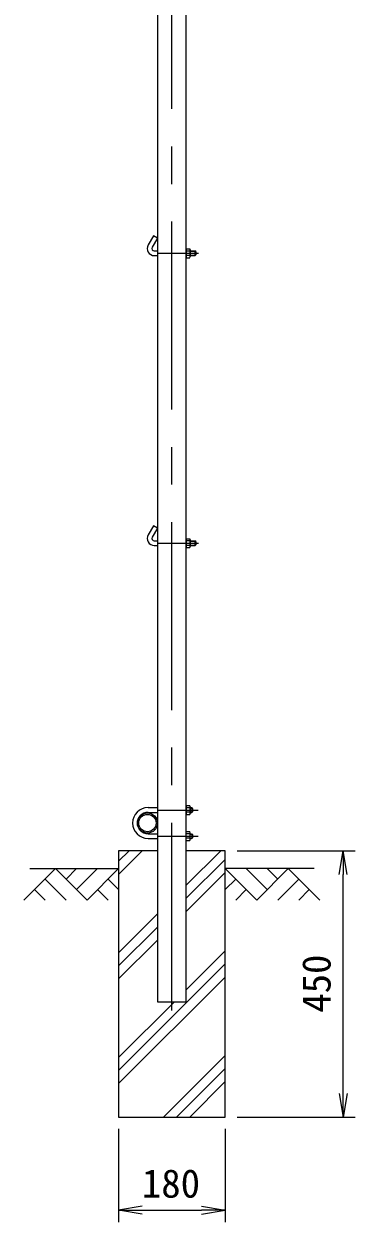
# Model space of a CAD drawing. Units: millimetres, scale not verified. Extents: x -4200 to 4200, y -2970 to 2970.
# Drawn here: x -273 to 286, y -1167 to 858 of the extents above; entities that cross this region are included whole.
import ezdxf
from ezdxf.enums import TextEntityAlignment as Align

# ---------------------------------------------------------------- set-up
doc = ezdxf.new("R2010")
doc.units = ezdxf.units.MM
doc.header["$LTSCALE"] = 10
doc.linetypes.add('USER3', pattern=[50.8, 31.75, -6.35, 6.35, -6.35])
for name, color, linetype, lineweight in [('0-9_0', 7, 'Continuous', 25), ('0-A_D-STR1', 1, 'Continuous', 25), ('0-C_D-DCR-HCH', 7, 'Continuous', 13), ('0-D_D-STR3', 3, 'Continuous', 13), ('0-E_D-BMK', 2, 'USER3', 13), ('0-F_D-STR-DIM', 7, 'Continuous', 13), ('1-1_D-STR4', 7, 'Continuous', 25), ('1-2_D-BGD', 7, 'Continuous', 25)]:
    doc.layers.add(name, color=color, linetype=linetype, lineweight=lineweight)
doc.styles.add('ＭＳ ゴシック', font='')
doc.styles.get('ＭＳ ゴシック').set_extended_font_data('MS Gothic')

# ---------------------------------------------------------------- blocks, each defined once
blk = doc.blocks.new('_OPEN')
at = {"layer": '0-9_0'}
blk.add_line((-10, 1.667), (0, 0), dxfattribs=at)
blk.add_lwpolyline([(-10, -1.667), (0, 0), (-10, 0)], dxfattribs=at)

msp = doc.modelspace()

# ---------------------------------------------------------------- linework, layer by layer
at = {"layer": '0-A_D-STR1'}
msp.add_lwpolyline([(-47.35, 977), (-47.35, -795), (1.25, -795), (1.25, 977)], dxfattribs=at)
for radius in [17, 14.7]:
    msp.add_circle((-64.35, -493), radius, dxfattribs=at)
at = {"layer": '0-C_D-DCR-HCH'}
for p, q in [((-113.05, -579.74), (-73.31, -540)), ((-113.05, -557.65), (-95.41, -540)), ((1.25, -598.03), (59.27, -540)), ((1.25, -620.12), (66.95, -554.42)), ((-219.48, -570), (-272.69, -623.21)), ((-219.48, -570), (-166.26, -623.21)), ((-201.74, -587.74), (-184, -570)), ((-184, -605.47), (-148.53, -570)), ((-166.26, -623.21), (-113.05, -570)), ((1.25, -642.22), (66.95, -576.52)), ((120.16, -623.21), (66.95, -570)), ((137.9, -605.47), (102.42, -570)), ((173.37, -570), (120.16, -623.21)), ((155.73, -587.83), (137.9, -570)), ((173.37, -570), (226.58, -623.21)), ((-254.95, -605.47), (-237.13, -623.21)), ((-237.21, -587.74), (-201.58, -623.21)), ((-148.53, -605.47), (-130.71, -623.21)), ((-130.79, -587.74), (-113.05, -605.39)), ((84.68, -587.74), (66.95, -605.39)), ((102.42, -605.47), (84.6, -623.21)), ((191.11, -587.74), (155.47, -623.21)), ((208.85, -605.47), (191.03, -623.21)), ((-113.05, -712.33), (-47.35, -646.63)), ((-113.05, -734.42), (-47.35, -668.72)), ((-113.05, -756.52), (-47.35, -690.82)), ((1.25, -774.8), (66.95, -709.1)), ((-113.05, -911.2), (66.95, -731.2)), ((-113.05, -933.3), (66.95, -753.3)), ((-113.05, -889.1), (-18.95, -795)), ((-37.17, -990), (66.95, -885.88)), ((-15.08, -990), (66.95, -907.98)), ((7.02, -990), (66.95, -930.07))]:
    msp.add_line(p, q, dxfattribs=at)
at = {"layer": '0-D_D-STR3'}
for p, q in [((-54.28, 499.59), (-63.28, 484)), ((-47.35, 495.59), (-56.35, 480)), ((-47.35, 495.59), (-54.28, 499.59)), ((-52.89, 474), (-47.35, 474)), ((-52.89, 466), (-47.35, 466)), ((1.25, 477.5), (1.25, 462.5)), ((1.25, 477.5), (7.05, 477.5)), ((7.05, 473.75), (1.25, 473.75)), ((7.05, 466.25), (1.25, 466.25)), ((7.75, 475.92), (7.75, 464.35)), ((7.75, 474), (15.91, 474)), ((7.75, 473.3), (16.61, 473.3)), ((7.75, 466.7), (16.61, 466.7)), ((7.75, 466), (15.91, 466)), ((15.91, 474), (15.91, 466)), ((17.11, 472.8), (15.91, 474)), ((15.91, 466), (17.11, 467.2)), ((17.11, 472.8), (17.11, 467.2)), ((1.25, 462.5), (7.05, 462.5)), ((-54.28, 9.59), (-63.28, -6)), ((-47.35, 5.59), (-56.35, -10)), ((-47.35, 5.59), (-54.28, 9.59)), ((-52.89, -16), (-47.35, -16)), ((1.25, -12.5), (1.25, -27.5)), ((1.25, -12.5), (7.05, -12.5)), ((7.05, -16.25), (1.25, -16.25)), ((7.75, -14.08), (7.75, -25.65)), ((7.75, -16), (15.91, -16)), ((7.75, -16.7), (16.61, -16.7)), ((15.91, -16), (15.91, -24)), ((17.11, -17.2), (15.91, -16)), ((17.11, -17.2), (17.11, -22.8)), ((-52.89, -24), (-47.35, -24)), ((7.05, -23.75), (1.25, -23.75)), ((1.25, -27.5), (7.05, -27.5)), ((7.75, -23.3), (16.61, -23.3)), ((7.75, -24), (15.91, -24)), ((15.91, -24), (17.11, -22.8)), ((1.25, -463.5), (1.25, -478.5)), ((1.25, -463.5), (7.05, -463.5)), ((7.75, -465.08), (7.75, -476.65)), ((-63.35, -467), (-47.35, -467)), ((-63.35, -475), (-47.35, -475)), ((7.05, -467.25), (1.25, -467.25)), ((7.05, -474.75), (1.25, -474.75)), ((1.25, -478.5), (7.05, -478.5)), ((7.75, -467), (10.45, -467)), ((7.75, -467.7), (11.15, -467.7)), ((7.75, -474.3), (11.15, -474.3)), ((7.75, -475), (10.45, -475)), ((10.45, -475), (11.65, -473.8)), ((11.65, -468.2), (11.65, -473.8)), ((-63.35, -511), (-47.35, -511)), ((-63.35, -519), (-47.35, -519)), ((7.05, -511.25), (1.25, -511.25)), ((7.05, -518.75), (1.25, -518.75)), ((1.25, -522.5), (7.05, -522.5)), ((7.75, -520.92), (7.75, -509.35)), ((7.75, -511), (10.07, -511)), ((7.75, -511.7), (10.77, -511.7)), ((7.75, -518.3), (10.77, -518.3)), ((7.75, -519), (10.07, -519)), ((11.65, -512.2), (10.45, -511)), ((10.45, -511), (10.45, -519)), ((10.45, -519), (11.65, -517.8)), ((11.65, -512.2), (11.65, -517.8))]:
    msp.add_line(p, q, dxfattribs=at)
for points in [[(11.65, -468.2), (10.45, -467), (10.45, -475)], [(1.25, -522.5), (1.25, -507.5), (7.05, -507.5)]]:
    msp.add_lwpolyline(points, dxfattribs=at)
for centre, radius, start, end in [((-52.89, 478), 12, 150, 270), ((-52.89, 478), 4, 150, 270), ((-2.65, 470), 10.39, 338.85295, 21.14705), ((4.95, 475.62), 2.81, 318.21899, 41.78101), ((4.89, 464.37), 2.86, 319.0514, 40.9486), ((-52.89, -12), 12, 150, 270), ((-52.89, -12), 4, 150, 270), ((-2.65, -20), 10.39, 338.85295, 21.14705), ((4.95, -14.38), 2.81, 318.21899, 41.78101), ((4.89, -25.63), 2.86, 319.0514, 40.9486), ((4.95, -465.38), 2.81, 318.21899, 41.78101), ((-63.35, -493), 26, 90, 270), ((-63.35, -493), 18, 90, 270), ((-2.65, -471), 10.39, 338.85295, 21.14705), ((4.89, -476.63), 2.86, 319.0514, 40.9486), ((-2.65, -515), 10.39, 338.85295, 21.14705), ((4.89, -509.38), 2.86, 319.0514, 40.9486), ((4.95, -520.63), 2.81, 318.21899, 41.78101)]:
    msp.add_arc(centre, radius, start, end, dxfattribs=at)
at = {"layer": '0-E_D-BMK'}
for p, q in [((-23.05, -810), (-23.05, 1000)), ((-47.35, 470), (22, 470)), ((-47.35, -20), (22, -20)), ((-47.35, -471), (21.24, -471)), ((-47.35, -515), (21.24, -515))]:
    msp.add_line(p, q, dxfattribs=at)
at = {"layer": '0-F_D-STR-DIM'}
for p, q in [((86.95, -540), (285.96, -540)), ((265.96, -950), (265.96, -580)), ((86.95, -990), (285.96, -990)), ((-113.05, -1010), (-113.05, -1167.32)), ((66.95, -1010), (66.95, -1167.32)), ((-73.05, -1147.32), (26.95, -1147.32))]:
    msp.add_line(p, q, dxfattribs=at)
at = {"layer": '1-1_D-STR4'}
msp.add_line((66.95, -540), (1.25, -540), dxfattribs=at)
msp.add_lwpolyline([(-47.35, -540), (-113.05, -540), (-113.05, -990), (66.95, -990), (66.95, -540)], dxfattribs=at)
at = {"layer": '1-2_D-BGD'}
for p, q in [((-263.05, -570), (-113.05, -570)), ((216.95, -570), (66.95, -570))]:
    msp.add_line(p, q, dxfattribs=at)

# ---------------------------------------------------------------- block references
at = {"layer": '0-F_D-STR-DIM', "xscale": 4, "yscale": 4}
for p, rotation in [((265.96, -540), 90), ((265.96, -990), 270), ((-113.05, -1147.32), 180)]:
    msp.add_blockref('_OPEN', p, dxfattribs=dict(at, rotation=rotation))
msp.add_blockref('_OPEN', (66.95, -1147.32), dxfattribs=at)

# ---------------------------------------------------------------- texts
at = {"layer": '0-F_D-STR-DIM', "style": 'ＭＳ ゴシック'}
msp.add_text('450', height=48.09, rotation=90, dxfattribs=at).set_placement((259.21, -813.5), align=Align.BOTTOM_LEFT)
msp.add_text('180', height=48.09, dxfattribs=at).set_placement((-73.7, -1140.57), align=Align.BOTTOM_LEFT)

doc.saveas('drawing.dxf')
